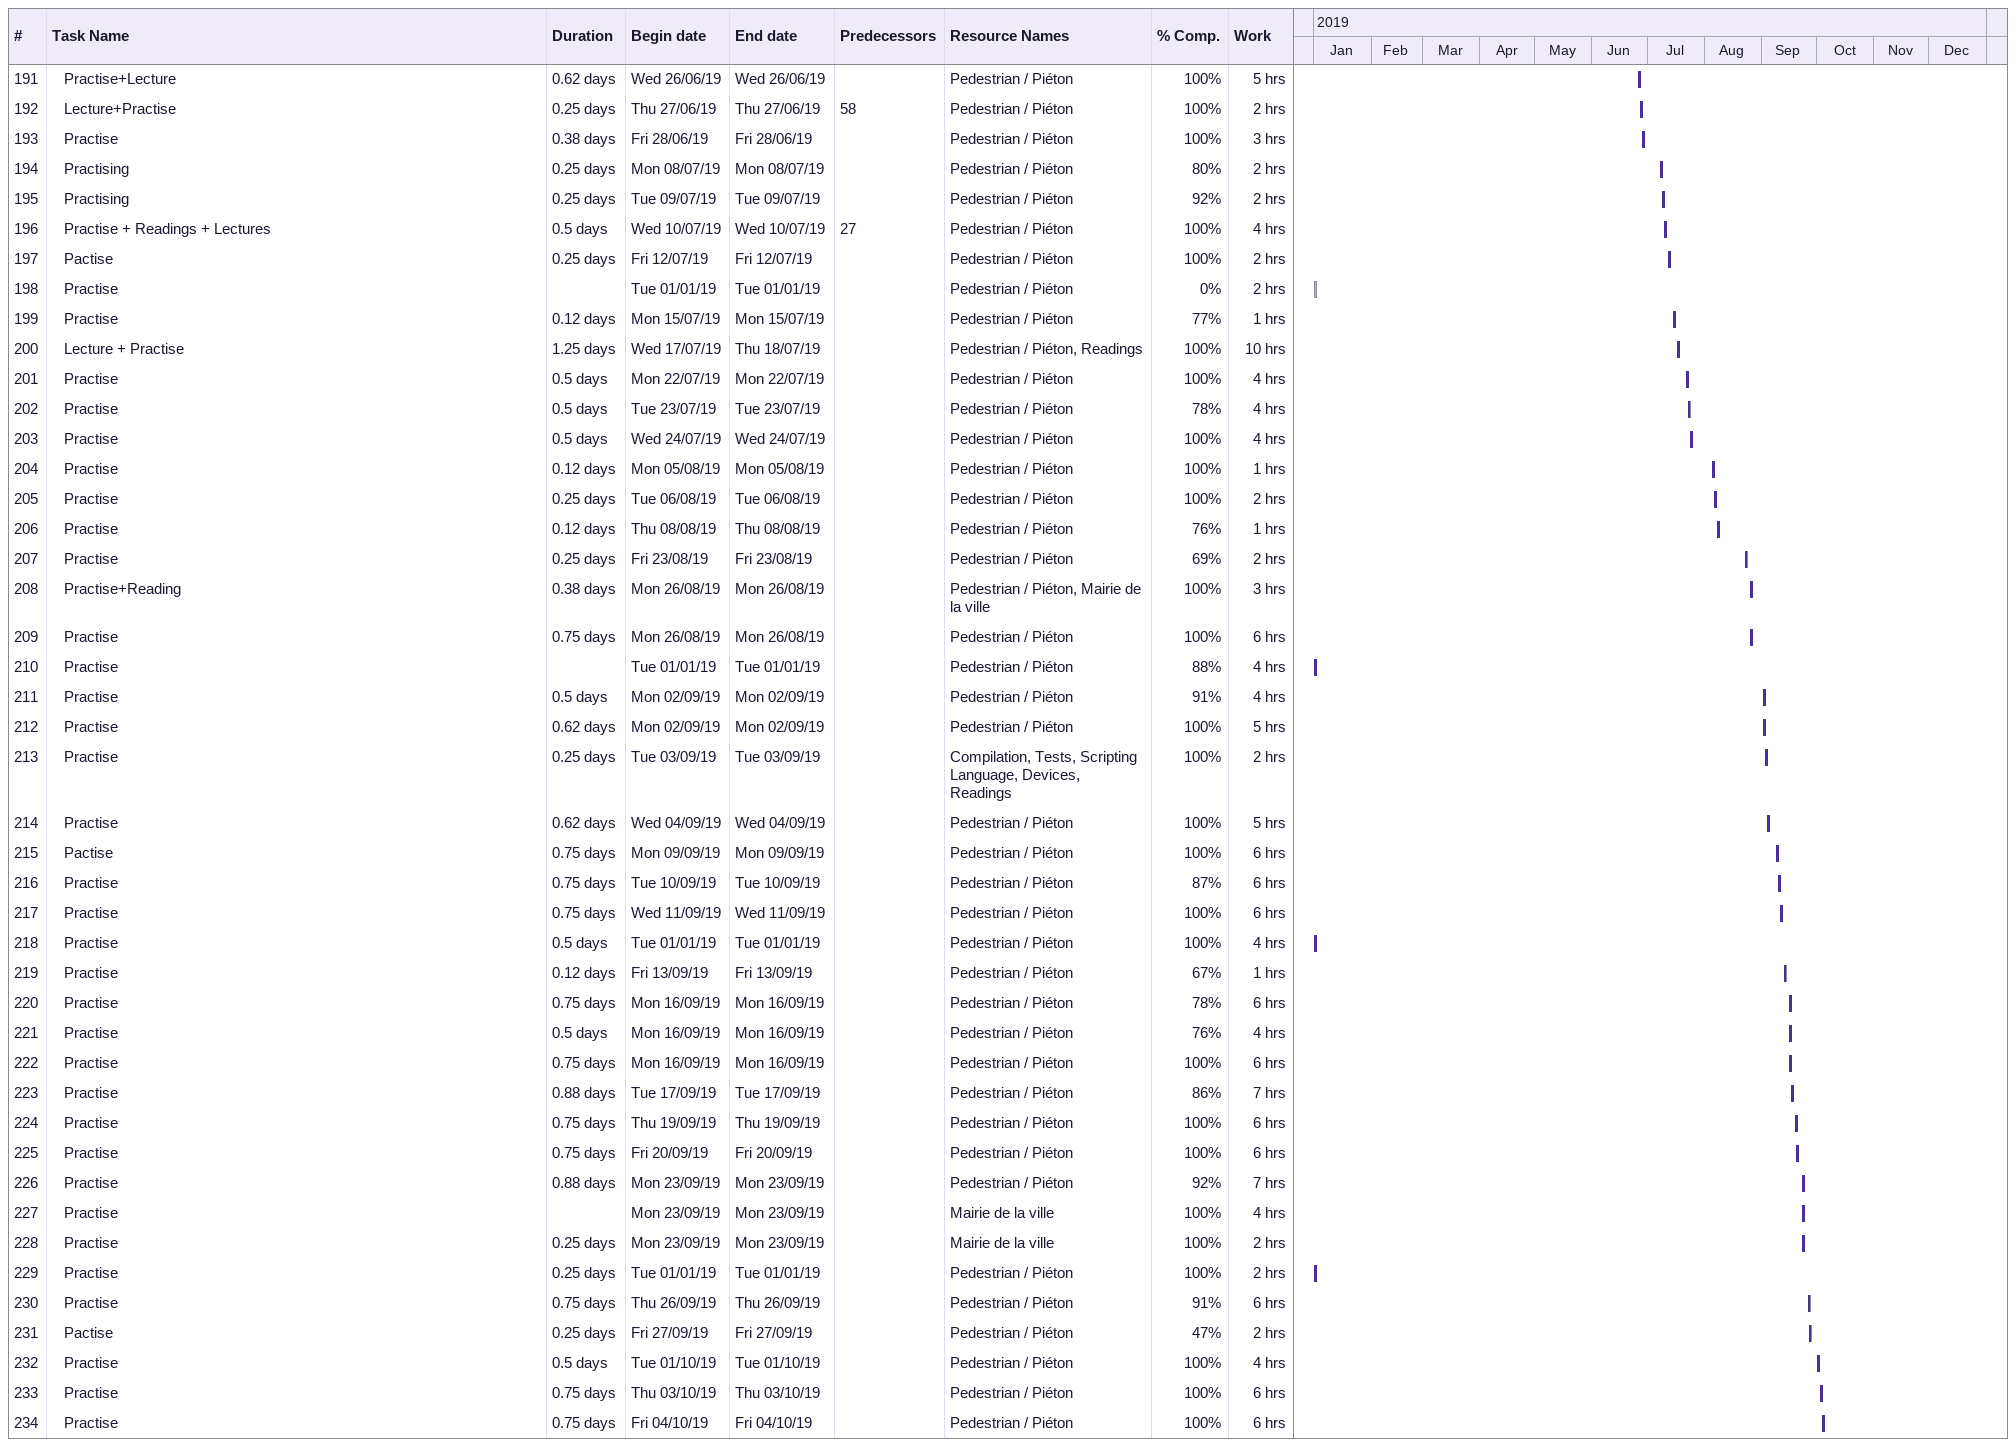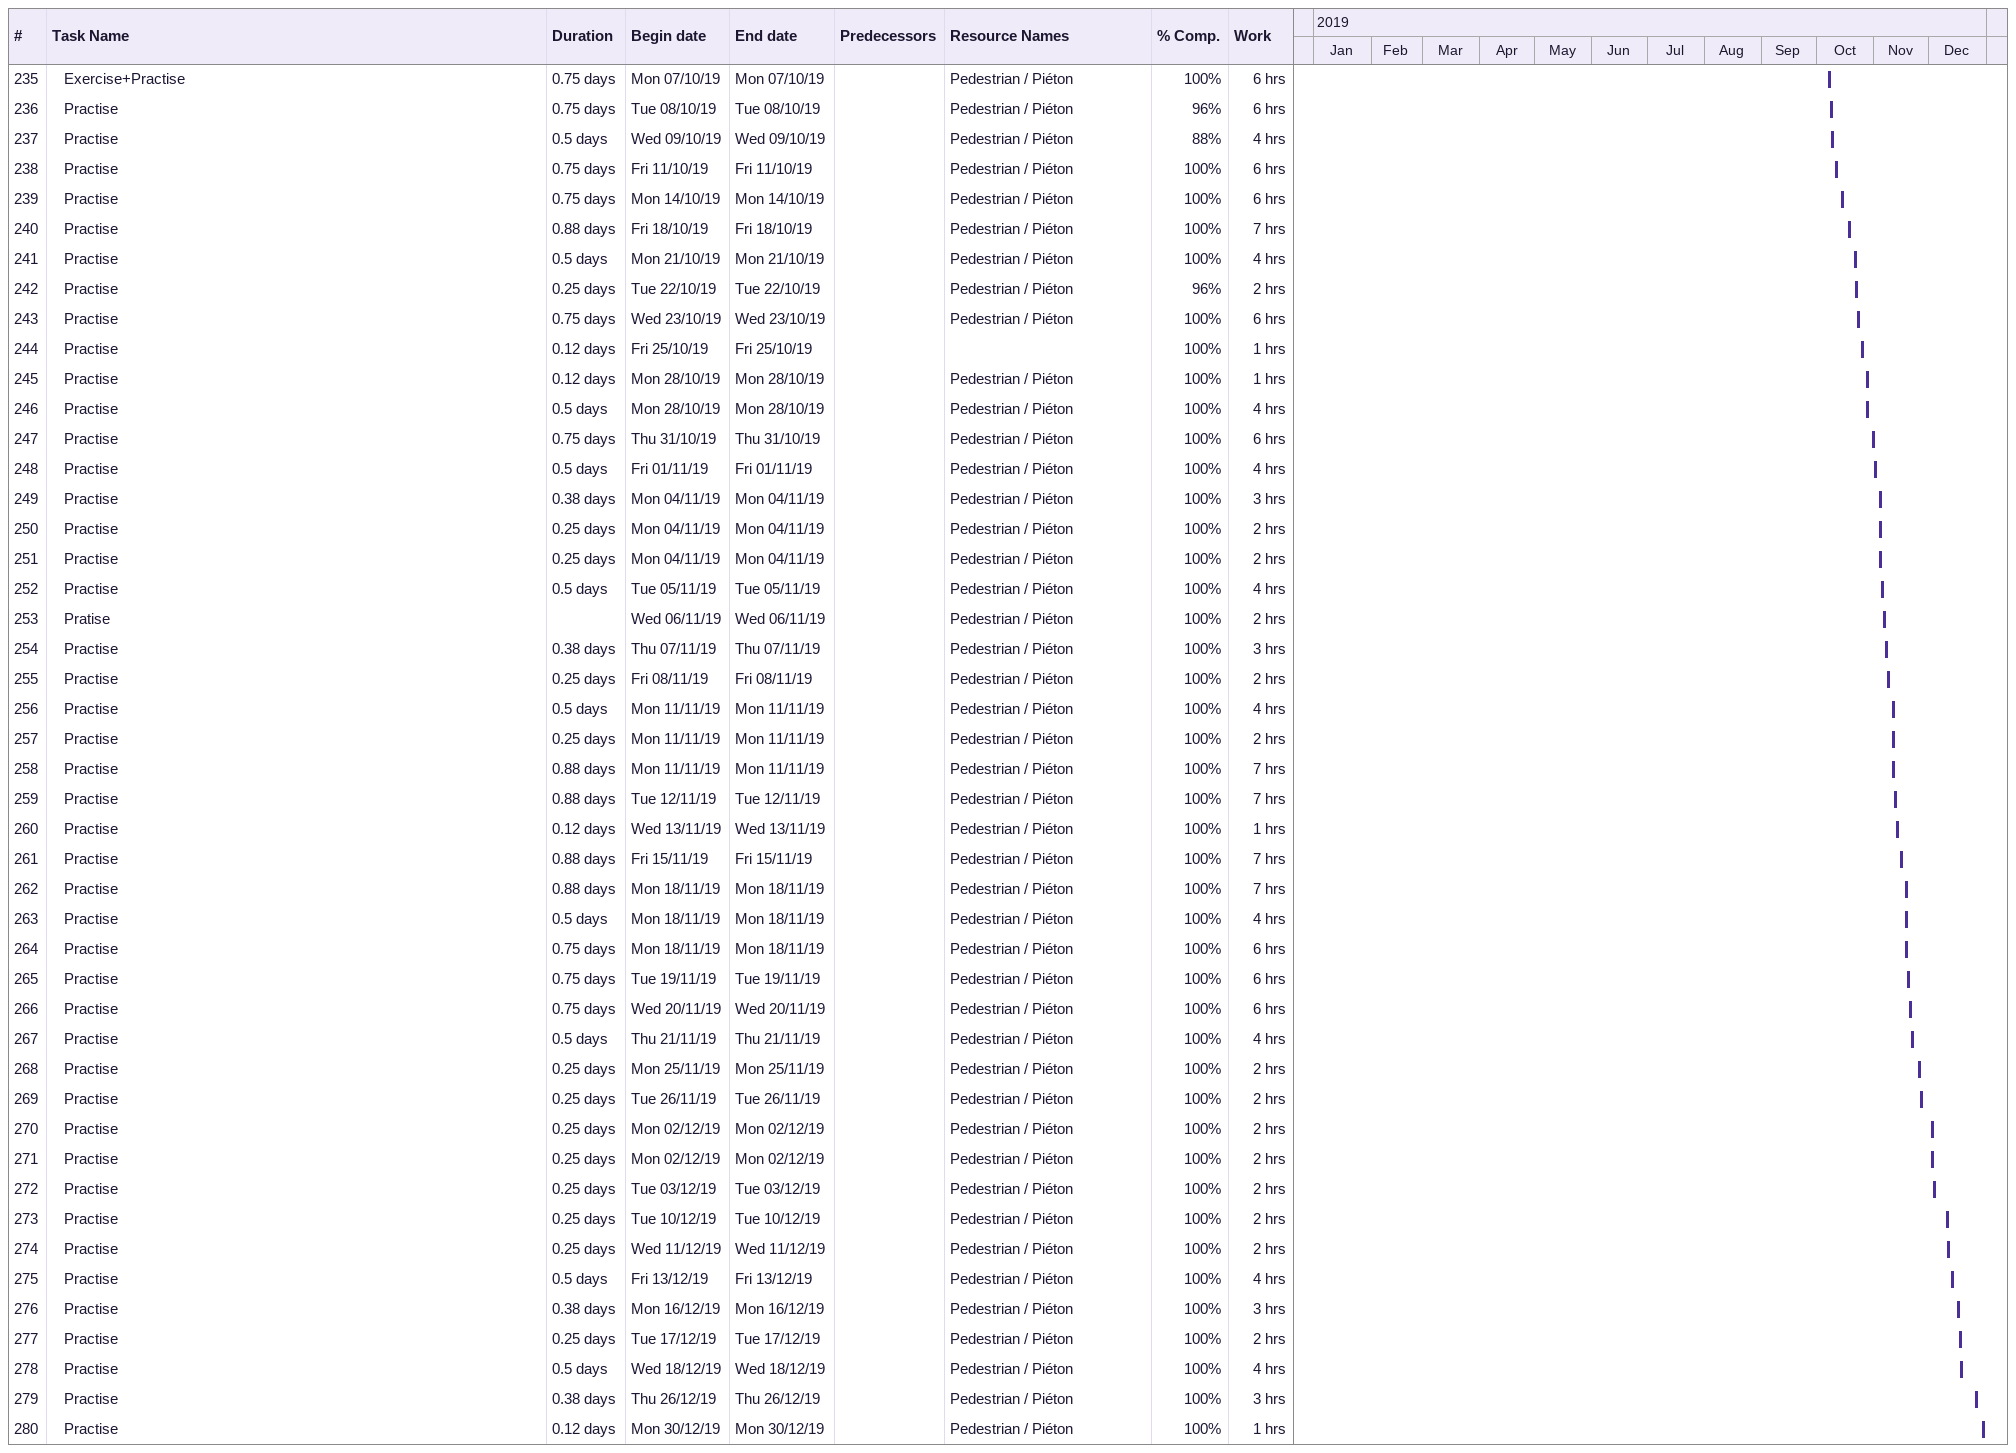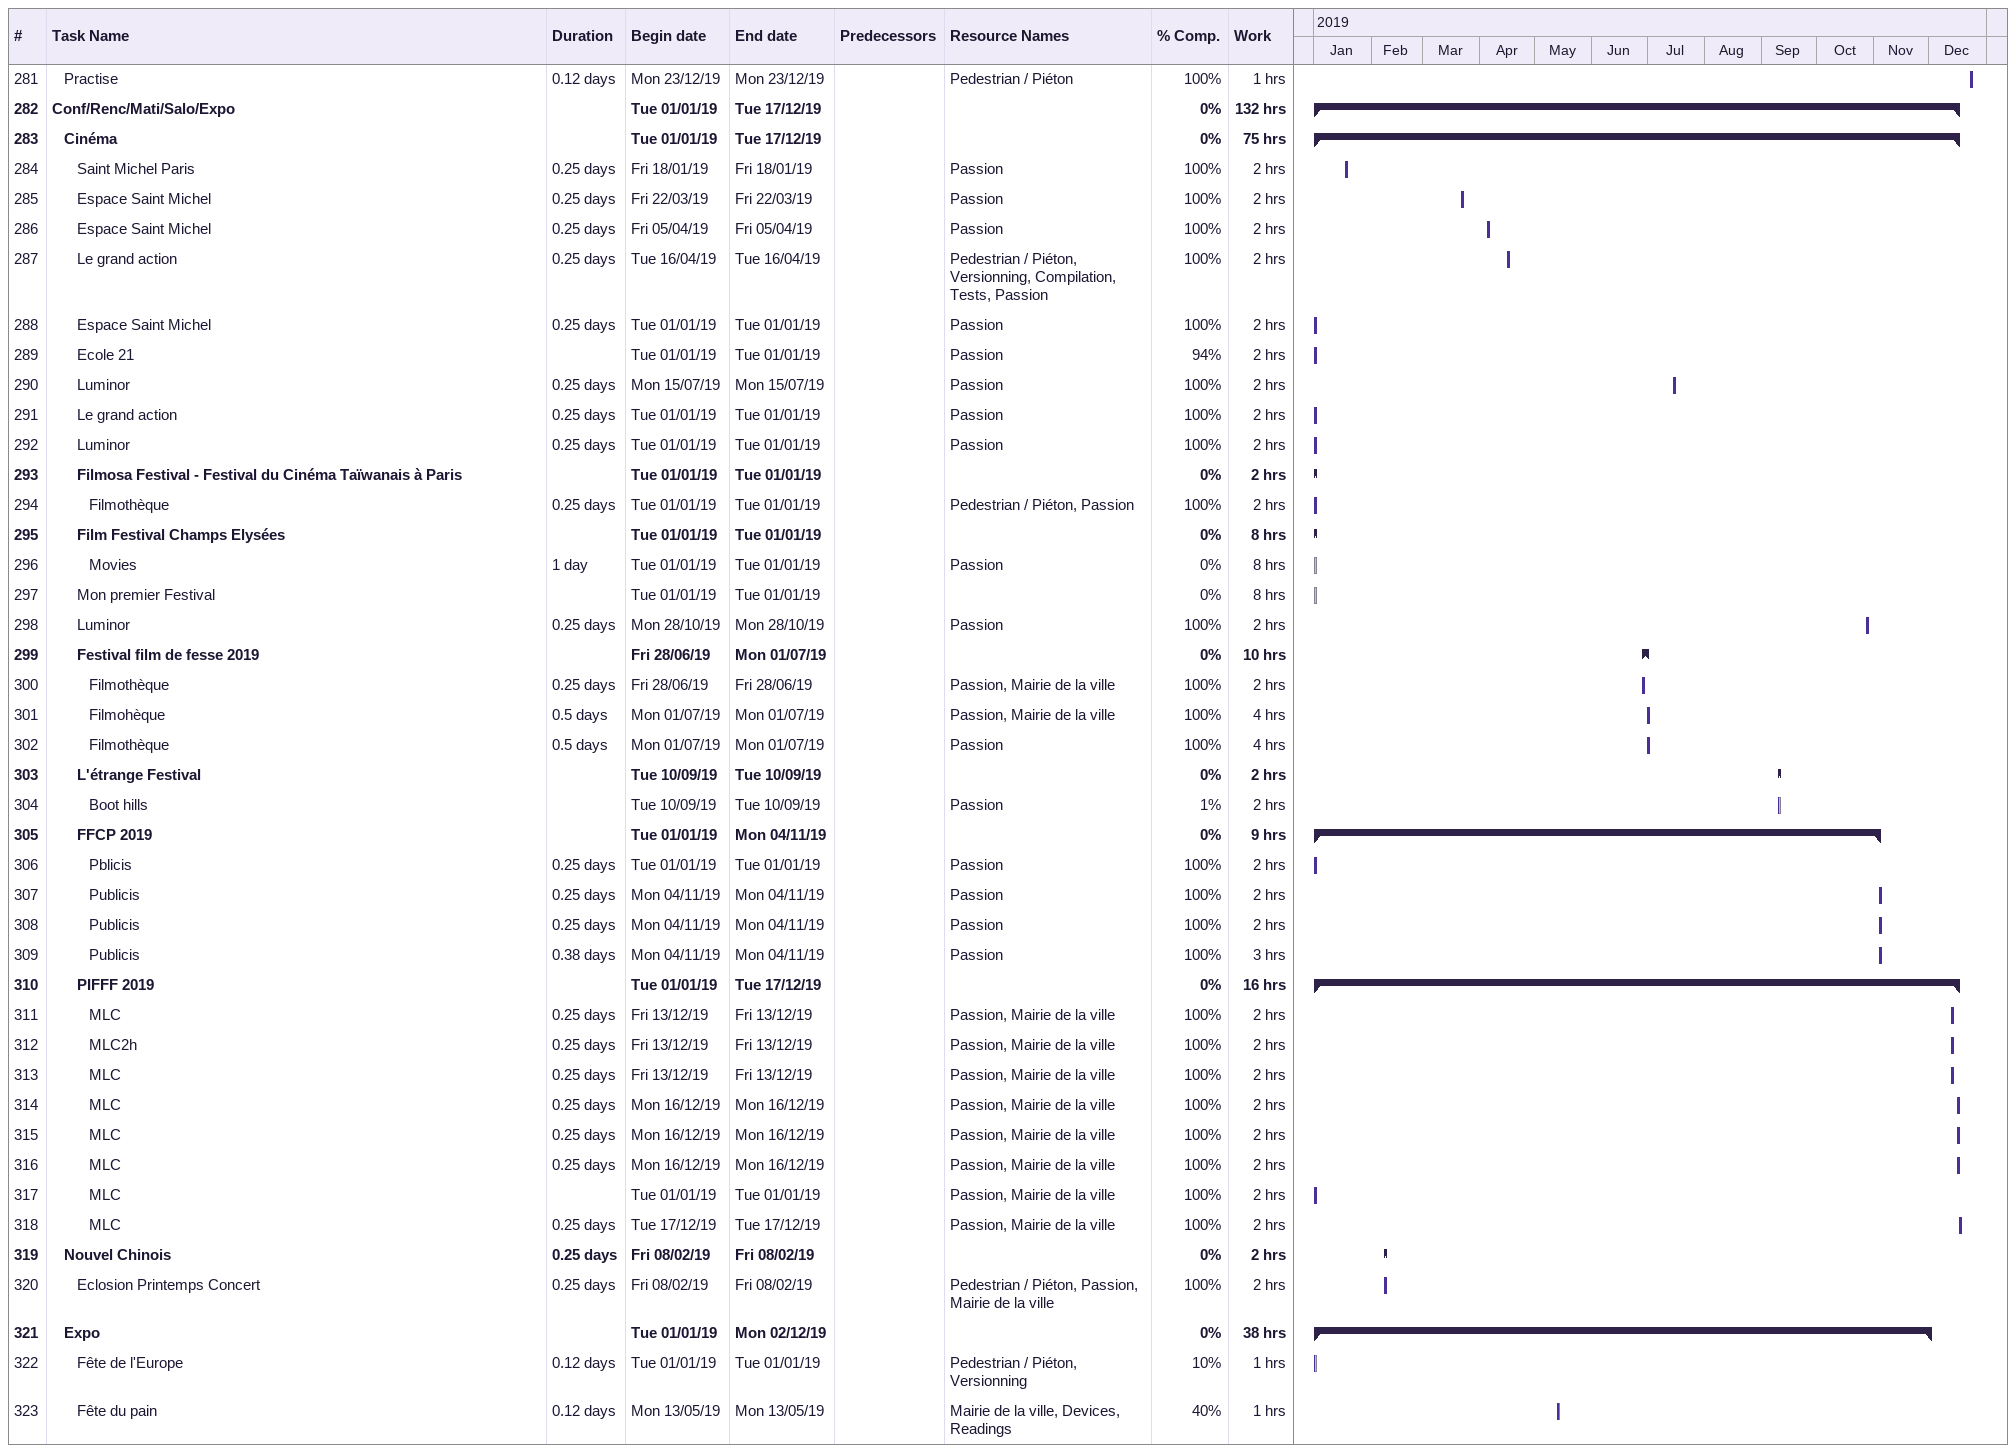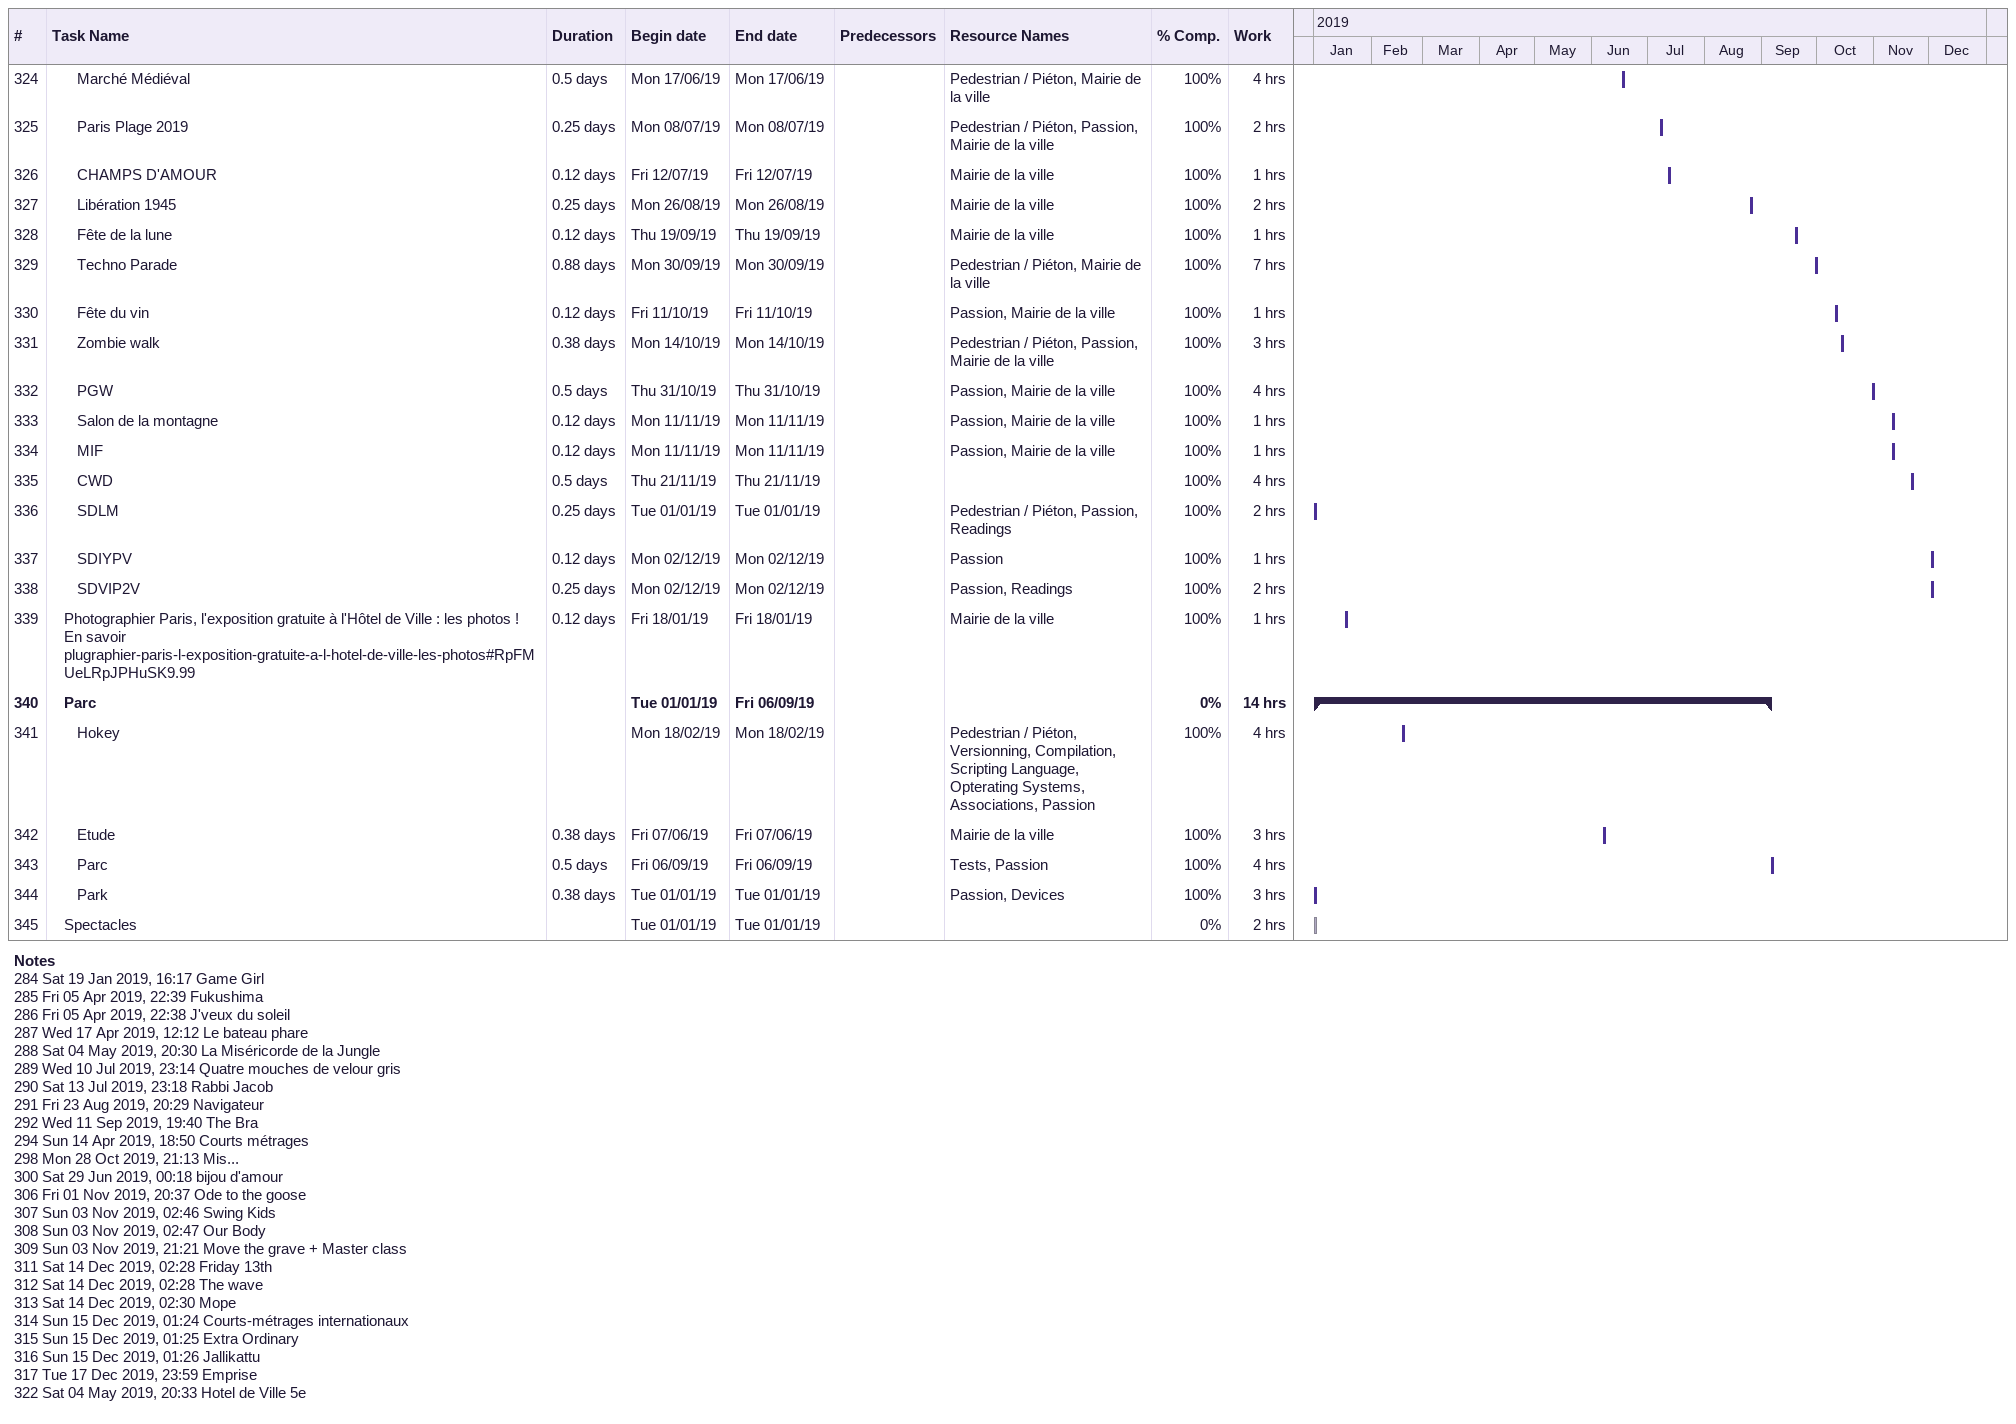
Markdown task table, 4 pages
| ID | Level | Task | Duration | Start | Finish | Predecessors | Resources | % complete | Work (h) |
|---|---|---|---|---|---|---|---|---|---|
| 191 | 2 | Practise+Lecture | 0.62d | 2019-06-26 | 2019-06-26 |  | Pedestrian / Piéton | 100 | 5 |
| 192 | 2 | Lecture+Practise | 0.25d | 2019-06-27 | 2019-06-27 | 58 | Pedestrian / Piéton | 100 | 2 |
| 193 | 2 | Practise | 0.38d | 2019-06-28 | 2019-06-28 |  | Pedestrian / Piéton | 100 | 3 |
| 194 | 2 | Practising | 0.25d | 2019-07-08 | 2019-07-08 |  | Pedestrian / Piéton | 80 | 2 |
| 195 | 2 | Practising | 0.25d | 2019-07-09 | 2019-07-09 |  | Pedestrian / Piéton | 92 | 2 |
| 196 | 2 | Practise + Readings + Lectures | 0.5d | 2019-07-10 | 2019-07-10 | 27 | Pedestrian / Piéton | 100 | 4 |
| 197 | 2 | Pactise | 0.25d | 2019-07-12 | 2019-07-12 |  | Pedestrian / Piéton | 100 | 2 |
| 198 | 2 | Practise |  | 2019-01-01 | 2019-01-01 |  | Pedestrian / Piéton | 0 | 2 |
| 199 | 2 | Practise | 0.12d | 2019-07-15 | 2019-07-15 |  | Pedestrian / Piéton | 77 | 1 |
| 200 | 2 | Lecture + Practise | 1.25d | 2019-07-17 | 2019-07-18 |  | Pedestrian / Piéton, Readings | 100 | 10 |
| 201 | 2 | Practise | 0.5d | 2019-07-22 | 2019-07-22 |  | Pedestrian / Piéton | 100 | 4 |
| 202 | 2 | Practise | 0.5d | 2019-07-23 | 2019-07-23 |  | Pedestrian / Piéton | 78 | 4 |
| 203 | 2 | Practise | 0.5d | 2019-07-24 | 2019-07-24 |  | Pedestrian / Piéton | 100 | 4 |
| 204 | 2 | Practise | 0.12d | 2019-08-05 | 2019-08-05 |  | Pedestrian / Piéton | 100 | 1 |
| 205 | 2 | Practise | 0.25d | 2019-08-06 | 2019-08-06 |  | Pedestrian / Piéton | 100 | 2 |
| 206 | 2 | Practise | 0.12d | 2019-08-08 | 2019-08-08 |  | Pedestrian / Piéton | 76 | 1 |
| 207 | 2 | Practise | 0.25d | 2019-08-23 | 2019-08-23 |  | Pedestrian / Piéton | 69 | 2 |
| 208 | 2 | Practise+Reading | 0.38d | 2019-08-26 | 2019-08-26 |  | Pedestrian / Piéton, Mairie de la ville | 100 | 3 |
| 209 | 2 | Practise | 0.75d | 2019-08-26 | 2019-08-26 |  | Pedestrian / Piéton | 100 | 6 |
| 210 | 2 | Practise |  | 2019-01-01 | 2019-01-01 |  | Pedestrian / Piéton | 88 | 4 |
| 211 | 2 | Practise | 0.5d | 2019-09-02 | 2019-09-02 |  | Pedestrian / Piéton | 91 | 4 |
| 212 | 2 | Practise | 0.62d | 2019-09-02 | 2019-09-02 |  | Pedestrian / Piéton | 100 | 5 |
| 213 | 2 | Practise | 0.25d | 2019-09-03 | 2019-09-03 |  | Compilation, Tests, Scripting Language, Devices, Readings | 100 | 2 |
| 214 | 2 | Practise | 0.62d | 2019-09-04 | 2019-09-04 |  | Pedestrian / Piéton | 100 | 5 |
| 215 | 2 | Pactise | 0.75d | 2019-09-09 | 2019-09-09 |  | Pedestrian / Piéton | 100 | 6 |
| 216 | 2 | Practise | 0.75d | 2019-09-10 | 2019-09-10 |  | Pedestrian / Piéton | 87 | 6 |
| 217 | 2 | Practise | 0.75d | 2019-09-11 | 2019-09-11 |  | Pedestrian / Piéton | 100 | 6 |
| 218 | 2 | Practise | 0.5d | 2019-01-01 | 2019-01-01 |  | Pedestrian / Piéton | 100 | 4 |
| 219 | 2 | Practise | 0.12d | 2019-09-13 | 2019-09-13 |  | Pedestrian / Piéton | 67 | 1 |
| 220 | 2 | Practise | 0.75d | 2019-09-16 | 2019-09-16 |  | Pedestrian / Piéton | 78 | 6 |
| 221 | 2 | Practise | 0.5d | 2019-09-16 | 2019-09-16 |  | Pedestrian / Piéton | 76 | 4 |
| 222 | 2 | Practise | 0.75d | 2019-09-16 | 2019-09-16 |  | Pedestrian / Piéton | 100 | 6 |
| 223 | 2 | Practise | 0.88d | 2019-09-17 | 2019-09-17 |  | Pedestrian / Piéton | 86 | 7 |
| 224 | 2 | Practise | 0.75d | 2019-09-19 | 2019-09-19 |  | Pedestrian / Piéton | 100 | 6 |
| 225 | 2 | Practise | 0.75d | 2019-09-20 | 2019-09-20 |  | Pedestrian / Piéton | 100 | 6 |
| 226 | 2 | Practise | 0.88d | 2019-09-23 | 2019-09-23 |  | Pedestrian / Piéton | 92 | 7 |
| 227 | 2 | Practise |  | 2019-09-23 | 2019-09-23 |  | Mairie de la ville | 100 | 4 |
| 228 | 2 | Practise | 0.25d | 2019-09-23 | 2019-09-23 |  | Mairie de la ville | 100 | 2 |
| 229 | 2 | Practise | 0.25d | 2019-01-01 | 2019-01-01 |  | Pedestrian / Piéton | 100 | 2 |
| 230 | 2 | Practise | 0.75d | 2019-09-26 | 2019-09-26 |  | Pedestrian / Piéton | 91 | 6 |
| 231 | 2 | Pactise | 0.25d | 2019-09-27 | 2019-09-27 |  | Pedestrian / Piéton | 47 | 2 |
| 232 | 2 | Practise | 0.5d | 2019-10-01 | 2019-10-01 |  | Pedestrian / Piéton | 100 | 4 |
| 233 | 2 | Practise | 0.75d | 2019-10-03 | 2019-10-03 |  | Pedestrian / Piéton | 100 | 6 |
| 234 | 2 | Practise | 0.75d | 2019-10-04 | 2019-10-04 |  | Pedestrian / Piéton | 100 | 6 |
| 235 | 2 | Exercise+Practise | 0.75d | 2019-10-07 | 2019-10-07 |  | Pedestrian / Piéton | 100 | 6 |
| 236 | 2 | Practise | 0.75d | 2019-10-08 | 2019-10-08 |  | Pedestrian / Piéton | 96 | 6 |
| 237 | 2 | Practise | 0.5d | 2019-10-09 | 2019-10-09 |  | Pedestrian / Piéton | 88 | 4 |
| 238 | 2 | Practise | 0.75d | 2019-10-11 | 2019-10-11 |  | Pedestrian / Piéton | 100 | 6 |
| 239 | 2 | Practise | 0.75d | 2019-10-14 | 2019-10-14 |  | Pedestrian / Piéton | 100 | 6 |
| 240 | 2 | Practise | 0.88d | 2019-10-18 | 2019-10-18 |  | Pedestrian / Piéton | 100 | 7 |
| 241 | 2 | Practise | 0.5d | 2019-10-21 | 2019-10-21 |  | Pedestrian / Piéton | 100 | 4 |
| 242 | 2 | Practise | 0.25d | 2019-10-22 | 2019-10-22 |  | Pedestrian / Piéton | 96 | 2 |
| 243 | 2 | Practise | 0.75d | 2019-10-23 | 2019-10-23 |  | Pedestrian / Piéton | 100 | 6 |
| 244 | 2 | Practise | 0.12d | 2019-10-25 | 2019-10-25 |  |  | 100 | 1 |
| 245 | 2 | Practise | 0.12d | 2019-10-28 | 2019-10-28 |  | Pedestrian / Piéton | 100 | 1 |
| 246 | 2 | Practise | 0.5d | 2019-10-28 | 2019-10-28 |  | Pedestrian / Piéton | 100 | 4 |
| 247 | 2 | Practise | 0.75d | 2019-10-31 | 2019-10-31 |  | Pedestrian / Piéton | 100 | 6 |
| 248 | 2 | Practise | 0.5d | 2019-11-01 | 2019-11-01 |  | Pedestrian / Piéton | 100 | 4 |
| 249 | 2 | Practise | 0.38d | 2019-11-04 | 2019-11-04 |  | Pedestrian / Piéton | 100 | 3 |
| 250 | 2 | Practise | 0.25d | 2019-11-04 | 2019-11-04 |  | Pedestrian / Piéton | 100 | 2 |
| 251 | 2 | Practise | 0.25d | 2019-11-04 | 2019-11-04 |  | Pedestrian / Piéton | 100 | 2 |
| 252 | 2 | Practise | 0.5d | 2019-11-05 | 2019-11-05 |  | Pedestrian / Piéton | 100 | 4 |
| 253 | 2 | Pratise |  | 2019-11-06 | 2019-11-06 |  | Pedestrian / Piéton | 100 | 2 |
| 254 | 2 | Practise | 0.38d | 2019-11-07 | 2019-11-07 |  | Pedestrian / Piéton | 100 | 3 |
| 255 | 2 | Practise | 0.25d | 2019-11-08 | 2019-11-08 |  | Pedestrian / Piéton | 100 | 2 |
| 256 | 2 | Practise | 0.5d | 2019-11-11 | 2019-11-11 |  | Pedestrian / Piéton | 100 | 4 |
| 257 | 2 | Practise | 0.25d | 2019-11-11 | 2019-11-11 |  | Pedestrian / Piéton | 100 | 2 |
| 258 | 2 | Practise | 0.88d | 2019-11-11 | 2019-11-11 |  | Pedestrian / Piéton | 100 | 7 |
| 259 | 2 | Practise | 0.88d | 2019-11-12 | 2019-11-12 |  | Pedestrian / Piéton | 100 | 7 |
| 260 | 2 | Practise | 0.12d | 2019-11-13 | 2019-11-13 |  | Pedestrian / Piéton | 100 | 1 |
| 261 | 2 | Practise | 0.88d | 2019-11-15 | 2019-11-15 |  | Pedestrian / Piéton | 100 | 7 |
| 262 | 2 | Practise | 0.88d | 2019-11-18 | 2019-11-18 |  | Pedestrian / Piéton | 100 | 7 |
| 263 | 2 | Practise | 0.5d | 2019-11-18 | 2019-11-18 |  | Pedestrian / Piéton | 100 | 4 |
| 264 | 2 | Practise | 0.75d | 2019-11-18 | 2019-11-18 |  | Pedestrian / Piéton | 100 | 6 |
| 265 | 2 | Practise | 0.75d | 2019-11-19 | 2019-11-19 |  | Pedestrian / Piéton | 100 | 6 |
| 266 | 2 | Practise | 0.75d | 2019-11-20 | 2019-11-20 |  | Pedestrian / Piéton | 100 | 6 |
| 267 | 2 | Practise | 0.5d | 2019-11-21 | 2019-11-21 |  | Pedestrian / Piéton | 100 | 4 |
| 268 | 2 | Practise | 0.25d | 2019-11-25 | 2019-11-25 |  | Pedestrian / Piéton | 100 | 2 |
| 269 | 2 | Practise | 0.25d | 2019-11-26 | 2019-11-26 |  | Pedestrian / Piéton | 100 | 2 |
| 270 | 2 | Practise | 0.25d | 2019-12-02 | 2019-12-02 |  | Pedestrian / Piéton | 100 | 2 |
| 271 | 2 | Practise | 0.25d | 2019-12-02 | 2019-12-02 |  | Pedestrian / Piéton | 100 | 2 |
| 272 | 2 | Practise | 0.25d | 2019-12-03 | 2019-12-03 |  | Pedestrian / Piéton | 100 | 2 |
| 273 | 2 | Practise | 0.25d | 2019-12-10 | 2019-12-10 |  | Pedestrian / Piéton | 100 | 2 |
| 274 | 2 | Practise | 0.25d | 2019-12-11 | 2019-12-11 |  | Pedestrian / Piéton | 100 | 2 |
| 275 | 2 | Practise | 0.5d | 2019-12-13 | 2019-12-13 |  | Pedestrian / Piéton | 100 | 4 |
| 276 | 2 | Practise | 0.38d | 2019-12-16 | 2019-12-16 |  | Pedestrian / Piéton | 100 | 3 |
| 277 | 2 | Practise | 0.25d | 2019-12-17 | 2019-12-17 |  | Pedestrian / Piéton | 100 | 2 |
| 278 | 2 | Practise | 0.5d | 2019-12-18 | 2019-12-18 |  | Pedestrian / Piéton | 100 | 4 |
| 279 | 2 | Practise | 0.38d | 2019-12-26 | 2019-12-26 |  | Pedestrian / Piéton | 100 | 3 |
| 280 | 2 | Practise | 0.12d | 2019-12-30 | 2019-12-30 |  | Pedestrian / Piéton | 100 | 1 |
| 281 | 2 | Practise | 0.12d | 2019-12-23 | 2019-12-23 |  | Pedestrian / Piéton | 100 | 1 |
| 282 | 1 | **Conf/Renc/Mati/Salo/Expo** |  | 2019-01-01 | 2019-12-17 |  |  | 0 | 132 |
| 283 | 2 | **Cinéma** |  | 2019-01-01 | 2019-12-17 |  |  | 0 | 75 |
| 284 | 3 | Saint Michel Paris | 0.25d | 2019-01-18 | 2019-01-18 |  | Passion | 100 | 2 |
| 285 | 3 | Espace Saint Michel | 0.25d | 2019-03-22 | 2019-03-22 |  | Passion | 100 | 2 |
| 286 | 3 | Espace Saint Michel | 0.25d | 2019-04-05 | 2019-04-05 |  | Passion | 100 | 2 |
| 287 | 3 | Le grand action | 0.25d | 2019-04-16 | 2019-04-16 |  | Pedestrian / Piéton, Versionning, Compilation, Tests, Passion | 100 | 2 |
| 288 | 3 | Espace Saint Michel | 0.25d | 2019-01-01 | 2019-01-01 |  | Passion | 100 | 2 |
| 289 | 3 | Ecole 21 |  | 2019-01-01 | 2019-01-01 |  | Passion | 94 | 2 |
| 290 | 3 | Luminor | 0.25d | 2019-07-15 | 2019-07-15 |  | Passion | 100 | 2 |
| 291 | 3 | Le grand action | 0.25d | 2019-01-01 | 2019-01-01 |  | Passion | 100 | 2 |
| 292 | 3 | Luminor | 0.25d | 2019-01-01 | 2019-01-01 |  | Passion | 100 | 2 |
| 293 | 3 | **Filmosa Festival - Festival du Cinéma Taïwanais à Paris** |  | 2019-01-01 | 2019-01-01 |  |  | 0 | 2 |
| 294 | 4 | Filmothèque | 0.25d | 2019-01-01 | 2019-01-01 |  | Pedestrian / Piéton, Passion | 100 | 2 |
| 295 | 3 | **Film Festival Champs Elysées** |  | 2019-01-01 | 2019-01-01 |  |  | 0 | 8 |
| 296 | 4 | Movies | 1d | 2019-01-01 | 2019-01-01 |  | Passion | 0 | 8 |
| 297 | 3 | Mon premier Festival |  | 2019-01-01 | 2019-01-01 |  |  | 0 | 8 |
| 298 | 3 | Luminor | 0.25d | 2019-10-28 | 2019-10-28 |  | Passion | 100 | 2 |
| 299 | 3 | **Festival film de fesse 2019** |  | 2019-06-28 | 2019-07-01 |  |  | 0 | 10 |
| 300 | 4 | Filmothèque | 0.25d | 2019-06-28 | 2019-06-28 |  | Passion, Mairie de la ville | 100 | 2 |
| 301 | 4 | Filmohèque | 0.5d | 2019-07-01 | 2019-07-01 |  | Passion, Mairie de la ville | 100 | 4 |
| 302 | 4 | Filmothèque | 0.5d | 2019-07-01 | 2019-07-01 |  | Passion | 100 | 4 |
| 303 | 3 | **L'étrange Festival** |  | 2019-09-10 | 2019-09-10 |  |  | 0 | 2 |
| 304 | 4 | Boot hills |  | 2019-09-10 | 2019-09-10 |  | Passion | 1 | 2 |
| 305 | 3 | **FFCP 2019** |  | 2019-01-01 | 2019-11-04 |  |  | 0 | 9 |
| 306 | 4 | Pblicis | 0.25d | 2019-01-01 | 2019-01-01 |  | Passion | 100 | 2 |
| 307 | 4 | Publicis | 0.25d | 2019-11-04 | 2019-11-04 |  | Passion | 100 | 2 |
| 308 | 4 | Publicis | 0.25d | 2019-11-04 | 2019-11-04 |  | Passion | 100 | 2 |
| 309 | 4 | Publicis | 0.38d | 2019-11-04 | 2019-11-04 |  | Passion | 100 | 3 |
| 310 | 3 | **PIFFF 2019** |  | 2019-01-01 | 2019-12-17 |  |  | 0 | 16 |
| 311 | 4 | MLC | 0.25d | 2019-12-13 | 2019-12-13 |  | Passion, Mairie de la ville | 100 | 2 |
| 312 | 4 | MLC2h | 0.25d | 2019-12-13 | 2019-12-13 |  | Passion, Mairie de la ville | 100 | 2 |
| 313 | 4 | MLC | 0.25d | 2019-12-13 | 2019-12-13 |  | Passion, Mairie de la ville | 100 | 2 |
| 314 | 4 | MLC | 0.25d | 2019-12-16 | 2019-12-16 |  | Passion, Mairie de la ville | 100 | 2 |
| 315 | 4 | MLC | 0.25d | 2019-12-16 | 2019-12-16 |  | Passion, Mairie de la ville | 100 | 2 |
| 316 | 4 | MLC | 0.25d | 2019-12-16 | 2019-12-16 |  | Passion, Mairie de la ville | 100 | 2 |
| 317 | 4 | MLC |  | 2019-01-01 | 2019-01-01 |  | Passion, Mairie de la ville | 100 | 2 |
| 318 | 4 | MLC | 0.25d | 2019-12-17 | 2019-12-17 |  | Passion, Mairie de la ville | 100 | 2 |
| 319 | 2 | **Nouvel Chinois** | 0.25d | 2019-02-08 | 2019-02-08 |  |  | 0 | 2 |
| 320 | 3 | Eclosion Printemps Concert | 0.25d | 2019-02-08 | 2019-02-08 |  | Pedestrian / Piéton, Passion, Mairie de la ville | 100 | 2 |
| 321 | 2 | **Expo** |  | 2019-01-01 | 2019-12-02 |  |  | 0 | 38 |
| 322 | 3 | Fête de l'Europe | 0.12d | 2019-01-01 | 2019-01-01 |  | Pedestrian / Piéton, Versionning | 10 | 1 |
| 323 | 3 | Fête du pain | 0.12d | 2019-05-13 | 2019-05-13 |  | Mairie de la ville, Devices, Readings | 40 | 1 |
| 324 | 3 | Marché Médiéval | 0.5d | 2019-06-17 | 2019-06-17 |  | Pedestrian / Piéton, Mairie de la ville | 100 | 4 |
| 325 | 3 | Paris Plage 2019 | 0.25d | 2019-07-08 | 2019-07-08 |  | Pedestrian / Piéton, Passion, Mairie de la ville | 100 | 2 |
| 326 | 3 | CHAMPS D'AMOUR | 0.12d | 2019-07-12 | 2019-07-12 |  | Mairie de la ville | 100 | 1 |
| 327 | 3 | Libération 1945 | 0.25d | 2019-08-26 | 2019-08-26 |  | Mairie de la ville | 100 | 2 |
| 328 | 3 | Fête de la lune | 0.12d | 2019-09-19 | 2019-09-19 |  | Mairie de la ville | 100 | 1 |
| 329 | 3 | Techno Parade | 0.88d | 2019-09-30 | 2019-09-30 |  | Pedestrian / Piéton, Mairie de la ville | 100 | 7 |
| 330 | 3 | Fête du vin | 0.12d | 2019-10-11 | 2019-10-11 |  | Passion, Mairie de la ville | 100 | 1 |
| 331 | 3 | Zombie walk | 0.38d | 2019-10-14 | 2019-10-14 |  | Pedestrian / Piéton, Passion, Mairie de la ville | 100 | 3 |
| 332 | 3 | PGW | 0.5d | 2019-10-31 | 2019-10-31 |  | Passion, Mairie de la ville | 100 | 4 |
| 333 | 3 | Salon de la montagne | 0.12d | 2019-11-11 | 2019-11-11 |  | Passion, Mairie de la ville | 100 | 1 |
| 334 | 3 | MIF | 0.12d | 2019-11-11 | 2019-11-11 |  | Passion, Mairie de la ville | 100 | 1 |
| 335 | 3 | CWD | 0.5d | 2019-11-21 | 2019-11-21 |  |  | 100 | 4 |
| 336 | 3 | SDLM | 0.25d | 2019-01-01 | 2019-01-01 |  | Pedestrian / Piéton, Passion, Readings | 100 | 2 |
| 337 | 3 | SDIYPV | 0.12d | 2019-12-02 | 2019-12-02 |  | Passion | 100 | 1 |
| 338 | 3 | SDVIP2V | 0.25d | 2019-12-02 | 2019-12-02 |  | Passion, Readings | 100 | 2 |
| 339 | 2 | Photographier Paris, l'exposition gratuite à l'Hôtel de Ville : les photos ! En savoir plugraphier-paris-l-exposition-gratuite-a-l-hotel-de-ville-les-photos#RpFMUeLRpJPHuSK9.99 | 0.12d | 2019-01-18 | 2019-01-18 |  | Mairie de la ville | 100 | 1 |
| 340 | 2 | **Parc** |  | 2019-01-01 | 2019-09-06 |  |  | 0 | 14 |
| 341 | 3 | Hokey |  | 2019-02-18 | 2019-02-18 |  | Pedestrian / Piéton, Versionning, Compilation, Scripting Language, Opterating Systems, Associations, Passion | 100 | 4 |
| 342 | 3 | Etude | 0.38d | 2019-06-07 | 2019-06-07 |  | Mairie de la ville | 100 | 3 |
| 343 | 3 | Parc | 0.5d | 2019-09-06 | 2019-09-06 |  | Tests, Passion | 100 | 4 |
| 344 | 3 | Park | 0.38d | 2019-01-01 | 2019-01-01 |  | Passion, Devices | 100 | 3 |
| 345 | 2 | Spectacles |  | 2019-01-01 | 2019-01-01 |  |  | 0 | 2 |

Notes
- 284: Sat 19 Jan 2019, 16:17 Game Girl
- 285: Fri 05 Apr 2019, 22:39 Fukushima
- 286: Fri 05 Apr 2019, 22:38 J'veux du soleil
- 287: Wed 17 Apr 2019, 12:12 Le bateau phare
- 288: Sat 04 May 2019, 20:30 La Miséricorde de la Jungle
- 289: Wed 10 Jul 2019, 23:14 Quatre mouches de velour gris
- 290: Sat 13 Jul 2019, 23:18 Rabbi Jacob
- 291: Fri 23 Aug 2019, 20:29 Navigateur
- 292: Wed 11 Sep 2019, 19:40 The Bra
- 294: Sun 14 Apr 2019, 18:50 Courts métrages
- 298: Mon 28 Oct 2019, 21:13 Mis...
- 300: Sat 29 Jun 2019, 00:18 bijou d'amour
- 306: Fri 01 Nov 2019, 20:37 Ode to the goose
- 307: Sun 03 Nov 2019, 02:46 Swing Kids
- 308: Sun 03 Nov 2019, 02:47 Our Body
- 309: Sun 03 Nov 2019, 21:21 Move the grave + Master class
- 311: Sat 14 Dec 2019, 02:28 Friday 13th
- 312: Sat 14 Dec 2019, 02:28 The wave
- 313: Sat 14 Dec 2019, 02:30 Mope
- 314: Sun 15 Dec 2019, 01:24 Courts-métrages internationaux
- 315: Sun 15 Dec 2019, 01:25 Extra Ordinary
- 316: Sun 15 Dec 2019, 01:26 Jallikattu
- 317: Tue 17 Dec 2019, 23:59 Emprise
- 322: Sat 04 May 2019, 20:33 Hotel de Ville 5e
